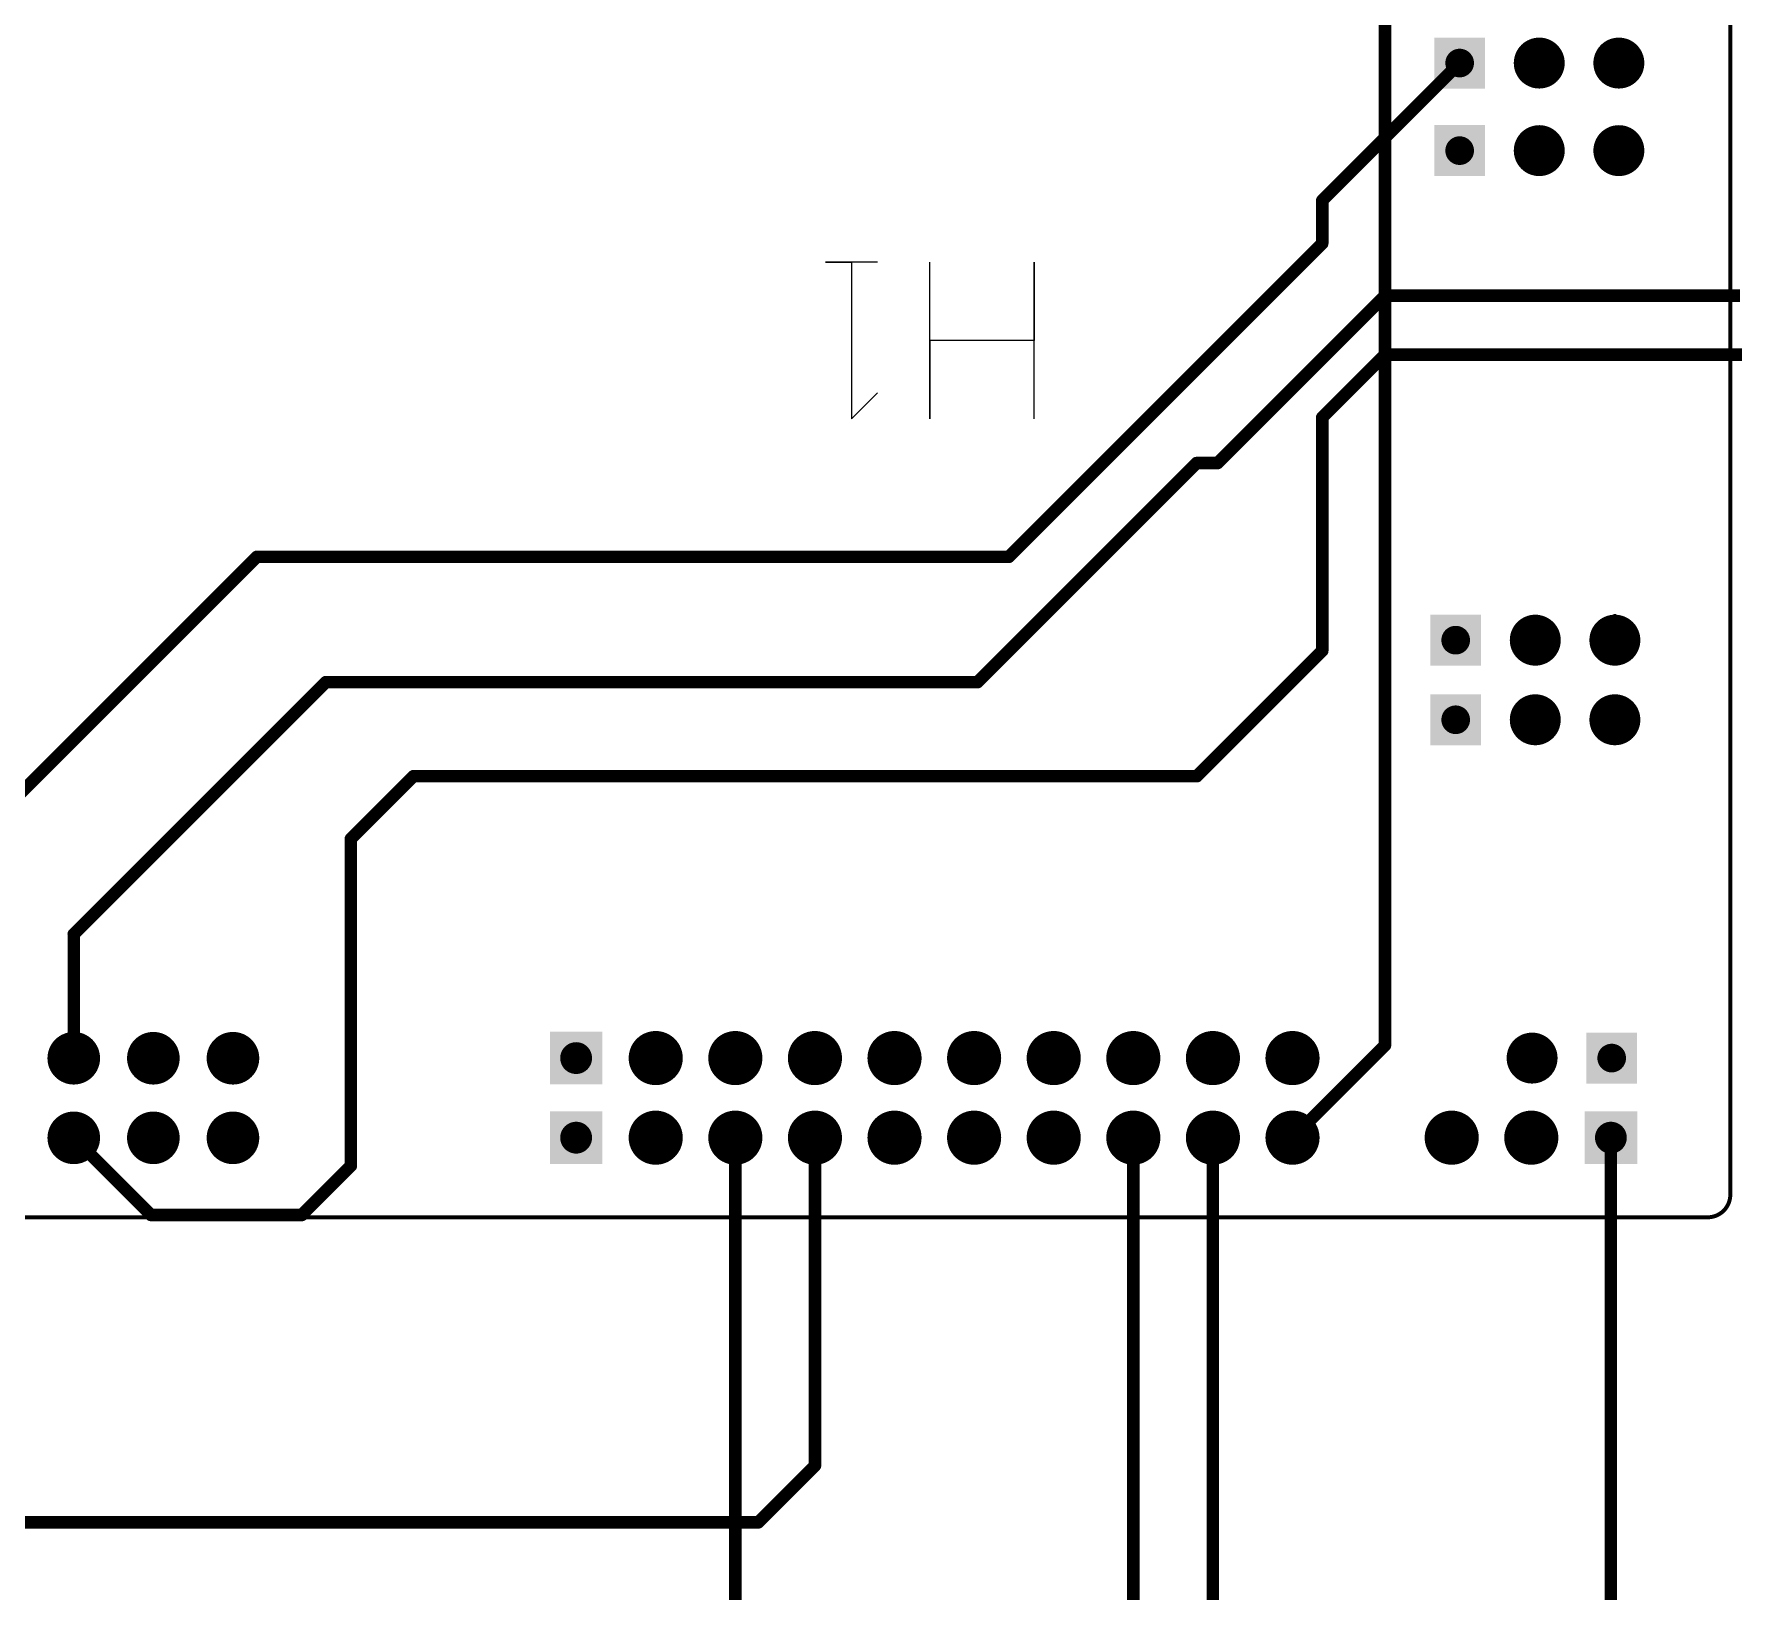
# Model space of a CAD drawing. Header units: millimetres. Extents: x 1.1 to 12.7, y 1.1 to 8.9.
# Drawn here: x 9.145 to 11.28, y 5.483 to 7.439 of the extents above; entities that cross this region are included whole.
import ezdxf

# ---------------------------------------------------------------- set-up
doc = ezdxf.new("R2010")
doc.units = ezdxf.units.MM
doc.header["$MEASUREMENT"] = 0
for name, color, linetype in [('BottomLayer', 5, 'Continuous'), ('BottomOverlay', 54, 'Continuous'), ('BottomSolder', 6, 'Continuous'), ('Mechanical29', 56, 'Continuous'), ('MultiLayer', 9, 'Continuous'), ('PadHoleLayer', 156, 'Continuous'), ('TopLayer', 1, 'Continuous'), ('TopSolder', 216, 'Continuous')]:
    doc.layers.add(name, color=color, linetype=linetype)

# ---------------------------------------------------------------- blocks, each defined once
blk = doc.blocks.new('HERCULES_36')
at = {"layer": 'BottomLayer'}
for points, const_width in [([(-1.7544, 0.8999, 1), (-1.7244, 0.8999, 1)], 0.03), ([(-1.6544, 0.8999, 1), (-1.6244, 0.8999, 1)], 0.03), ([(-1.4544, 0.8999, 1), (-1.4244, 0.8999, 1)], 0.03), ([(-1.3544, 0.8999, 1), (-1.3244, 0.8999, 1)], 0.03), ([(-1.2544, 0.8999, 1), (-1.2244, 0.8999, 1)], 0.03), ([(-1.1544, 0.8999, 1), (-1.1244, 0.8999, 1)], 0.03), ([(-1.0544, 0.8999, 1), (-1.0244, 0.8999, 1)], 0.03), ([(-0.9544, 0.8999, 1), (-0.9244, 0.8999, 1)], 0.03), ([(-0.8544, 0.8999, 1), (-0.8244, 0.8999, 1)], 0.03), ([(-0.7544, 0.8999, 1), (-0.7244, 0.8999, 1)], 0.03), ([(-0.6544, 0.8999, 1), (-0.6244, 0.8999, 1)], 0.03), ([(-0.1228, 0.9001, 1), (-0.0937, 0.9001, 1)], 0.029), ([(-0.0228, 0.9001, 1), (0.0063, 0.9001, 1)], 0.029), ([(0.0772, 0.9001, 1), (0.1063, 0.9001, 1)], 0.029), ([(-1.4409, 0.9049, 1), (-1.4379, 0.9049, 1)], 0.003), ([(-1.4409, 0.8999, 1), (-1.4379, 0.8999, 1)], 0.003), ([(-1.7544, 0.7999, 1), (-1.7264, 0.7999, 1)], 0.028), ([(-1.4544, 0.7999, 1), (-1.4244, 0.7999, 1)], 0.03), ([(-1.3544, 0.7999, 1), (-1.3244, 0.7999, 1)], 0.03), ([(-1.2544, 0.7999, 1), (-1.2244, 0.7999, 1)], 0.03), ([(-1.1544, 0.7999, 1), (-1.1244, 0.7999, 1)], 0.03), ([(-1.0544, 0.7999, 1), (-1.0244, 0.7999, 1)], 0.03), ([(-0.9544, 0.7999, 1), (-0.9244, 0.7999, 1)], 0.03), ([(-0.8544, 0.7999, 1), (-0.8244, 0.7999, 1)], 0.03), ([(-0.7544, 0.7999, 1), (-0.7244, 0.7999, 1)], 0.03), ([(-0.6544, 0.7999, 1), (-0.6244, 0.7999, 1)], 0.03), ([(-0.1228, 0.8001, 1), (-0.0937, 0.8001, 1)], 0.029), ([(-0.0228, 0.8001, 1), (0.0063, 0.8001, 1)], 0.029), ([(0.0772, 0.8001, 1), (0.1063, 0.8001, 1)], 0.029), ([(-0.7409, 0.8049, 1), (-0.7379, 0.8049, 1)], 0.003), ([(-0.7409, 0.7999, 1), (-0.7379, 0.7999, 1)], 0.003), ([(-0.7384, 0.8024, 1), (-0.7354, 0.8024, 1)], 0.003), ([(-0.7384, 0.8024, 1), (-0.7354, 0.8024, 1)], 0.003), ([(-1.8584, 0.3749, 1), (-1.8304, 0.3749, 1)], 0.028), ([(-1.7584, 0.3749, 1), (-1.7304, 0.3749, 1)], 0.028), ([(-1.8459, 0.3749, 1), (-1.8429, 0.3749, 1)], 0.003), ([(-1.8459, 0.3599, 1), (-1.8429, 0.3599, 1)], 0.003), ([(-1.8584, 0.2749, 1), (-1.8304, 0.2749, 1)], 0.028), ([(-1.7584, 0.2749, 1), (-1.7304, 0.2749, 1)], 0.028), ([(-1.8459, 0.2749, 1), (-1.8429, 0.2749, 1)], 0.003), ([(-1.8459, 0.2449, 1), (-1.8429, 0.2449, 1)], 0.003), ([(-1.8634, -0.3401, 1), (-1.8354, -0.3401, 1)], 0.028), ([(-1.7634, -0.3401, 1), (-1.7354, -0.3401, 1)], 0.028), ([(-1.8634, -0.4501, 1), (-1.8354, -0.4501, 1)], 0.028), ([(-1.7634, -0.4501, 1), (-1.7354, -0.4501, 1)], 0.028)]:
    blk.add_lwpolyline(points, format="xyb", close=True, dxfattribs=dict(at, const_width=const_width))
at = {"layer": 'BottomLayer', "const_width": 0.006}
for points in [[(-1.4394, 0.9049), (-1.4394, 0.8999)], [(-0.7369, 0.8024), (-0.7394, 0.8049)], [(-0.7369, 0.8024), (-0.7394, 0.7999)], [(-1.8444, 0.3749), (-1.8444, 0.3599)], [(-1.8444, 0.2749), (-1.8444, 0.2449)]]:
    blk.add_lwpolyline(points, dxfattribs=at)
at = {"layer": 'BottomLayer'}
for points in [[(-1.8685, 0.929), (-1.8685, 0.8709), (-1.8104, 0.929), (-1.8104, 0.8709)], [(-0.5104, 0.8709), (-0.5104, 0.929), (-0.5685, 0.8709), (-0.5685, 0.929)], [(-1.8124, 0.7719), (-1.8124, 0.8279), (-1.8684, 0.7719), (-1.8684, 0.8279)], [(-0.5104, 0.7709), (-0.5104, 0.829), (-0.5685, 0.7709), (-0.5685, 0.829)], [(-1.6164, 0.3469), (-1.6164, 0.4029), (-1.6724, 0.3469), (-1.6724, 0.4029)], [(-1.6164, 0.2469), (-1.6164, 0.3029), (-1.6724, 0.2469), (-1.6724, 0.3029)], [(-1.6214, -0.3681), (-1.6214, -0.3121), (-1.6774, -0.3681), (-1.6774, -0.3121)], [(-1.6214, -0.4781), (-1.6214, -0.4221), (-1.6774, -0.4781), (-1.6774, -0.4221)]]:
    blk.add_solid(points, dxfattribs=at)
at = {"layer": 'BottomOverlay', "const_width": 0.005}
blk.add_lwpolyline([(-1.9894, 0.9716, -0.414214), (-1.9611, 0.9999)], format="xyb", dxfattribs=at)
for points in [[(1.6823, 0.9999), (-1.9611, 0.9999)], [(-1.9894, 0.9716), (-1.9894, -0.9718)]]:
    blk.add_lwpolyline(points, dxfattribs=at)
at = {"layer": 'BottomOverlay', "const_width": 0.0025}
for points in [[(-1.9624, 0.9999, 1), (-1.9599, 0.9999, 1)], [(-1.9624, 0.9999, 1), (-1.9599, 0.9999, 1)], [(-1.9907, 0.9716, 1), (-1.9882, 0.9716, 1)], [(-1.9907, 0.9716, 1), (-1.9882, 0.9716, 1)]]:
    blk.add_lwpolyline(points, format="xyb", close=True, dxfattribs=at)
at = {"layer": 'BottomSolder'}
for points, const_width in [([(-1.7564, 0.8999, 1), (-1.7224, 0.8999, 1)], 0.034), ([(-1.6564, 0.8999, 1), (-1.6224, 0.8999, 1)], 0.034), ([(-1.4564, 0.8999, 1), (-1.4224, 0.8999, 1)], 0.034), ([(-1.3564, 0.8999, 1), (-1.3224, 0.8999, 1)], 0.034), ([(-1.2564, 0.8999, 1), (-1.2224, 0.8999, 1)], 0.034), ([(-1.1564, 0.8999, 1), (-1.1224, 0.8999, 1)], 0.034), ([(-1.0564, 0.8999, 1), (-1.0224, 0.8999, 1)], 0.034), ([(-0.9564, 0.8999, 1), (-0.9224, 0.8999, 1)], 0.034), ([(-0.8564, 0.8999, 1), (-0.8224, 0.8999, 1)], 0.034), ([(-0.7564, 0.8999, 1), (-0.7224, 0.8999, 1)], 0.034), ([(-0.6564, 0.8999, 1), (-0.6224, 0.8999, 1)], 0.034), ([(-0.1248, 0.9001, 1), (-0.0917, 0.9001, 1)], 0.033), ([(-0.0248, 0.9001, 1), (0.0083, 0.9001, 1)], 0.033), ([(0.0752, 0.9001, 1), (0.1083, 0.9001, 1)], 0.033), ([(-1.4564, 0.7999, 1), (-1.4224, 0.7999, 1)], 0.034), ([(-1.3564, 0.7999, 1), (-1.3224, 0.7999, 1)], 0.034), ([(-1.2564, 0.7999, 1), (-1.2224, 0.7999, 1)], 0.034), ([(-1.1564, 0.7999, 1), (-1.1224, 0.7999, 1)], 0.034), ([(-1.0564, 0.7999, 1), (-1.0224, 0.7999, 1)], 0.034), ([(-0.9564, 0.7999, 1), (-0.9224, 0.7999, 1)], 0.034), ([(-0.8564, 0.7999, 1), (-0.8224, 0.7999, 1)], 0.034), ([(-0.7564, 0.7999, 1), (-0.7224, 0.7999, 1)], 0.034), ([(-0.6564, 0.7999, 1), (-0.6224, 0.7999, 1)], 0.034), ([(-0.1248, 0.8001, 1), (-0.0917, 0.8001, 1)], 0.033), ([(-0.0248, 0.8001, 1), (0.0083, 0.8001, 1)], 0.033), ([(0.0752, 0.8001, 1), (0.1083, 0.8001, 1)], 0.033), ([(-1.7564, 0.7999, 1), (-1.7244, 0.7999, 1)], 0.032), ([(-1.8604, 0.3749, 1), (-1.8284, 0.3749, 1)], 0.032), ([(-1.7604, 0.3749, 1), (-1.7284, 0.3749, 1)], 0.032), ([(-1.8604, 0.2749, 1), (-1.8284, 0.2749, 1)], 0.032), ([(-1.7604, 0.2749, 1), (-1.7284, 0.2749, 1)], 0.032), ([(-1.8654, -0.3401, 1), (-1.8334, -0.3401, 1)], 0.032), ([(-1.7654, -0.3401, 1), (-1.7334, -0.3401, 1)], 0.032), ([(-1.8654, -0.4501, 1), (-1.8334, -0.4501, 1)], 0.032), ([(-1.7654, -0.4501, 1), (-1.7334, -0.4501, 1)], 0.032)]:
    blk.add_lwpolyline(points, format="xyb", close=True, dxfattribs=dict(at, const_width=const_width))
for points in [[(-1.8725, 0.933), (-1.8725, 0.8669), (-1.8064, 0.933), (-1.8064, 0.8669)], [(-0.5064, 0.8669), (-0.5064, 0.933), (-0.5725, 0.8669), (-0.5725, 0.933)], [(-0.5064, 0.7669), (-0.5064, 0.833), (-0.5725, 0.7669), (-0.5725, 0.833)], [(-1.8084, 0.7679), (-1.8084, 0.8319), (-1.8724, 0.7679), (-1.8724, 0.8319)], [(-1.6124, 0.3429), (-1.6124, 0.4069), (-1.6764, 0.3429), (-1.6764, 0.4069)], [(-1.6124, 0.2429), (-1.6124, 0.3069), (-1.6764, 0.2429), (-1.6764, 0.3069)], [(-1.6174, -0.3721), (-1.6174, -0.3081), (-1.6814, -0.3721), (-1.6814, -0.3081)], [(-1.6174, -0.4821), (-1.6174, -0.4181), (-1.6814, -0.4821), (-1.6814, -0.4181)]]:
    blk.add_solid(points, dxfattribs=at)
at = {"layer": 'Mechanical29'}
for p, q in [((-1.115, -0.0032), (-1.115, -0.2)), ((-0.9838, -0.1016), (-0.9838, -0.0032)), ((-0.9838, -0.0032), (-0.9838, -0.2)), ((-0.8854, -0.0032), (-0.9182, -0.036)), ((-0.8854, -0.2), (-0.8854, -0.0032)), ((-1.115, -0.2), (-1.115, -0.1016)), ((-1.115, -0.1016), (-0.9838, -0.1016)), ((-0.9182, -0.2), (-0.8526, -0.2)), ((-0.8526, -0.2), (-0.8854, -0.2))]:
    blk.add_line(p, q, dxfattribs=at)
at = {"layer": 'Mechanical29', "const_width": 0.005}
blk.add_lwpolyline([(-1.9894, 0.9716, -0.414214), (-1.9611, 0.9999)], format="xyb", dxfattribs=at)
for points in [[(1.6823, 0.9999), (-1.9611, 0.9999)], [(-1.9894, 0.9716), (-1.9894, -0.9718)]]:
    blk.add_lwpolyline(points, dxfattribs=at)
at = {"layer": 'Mechanical29', "const_width": 0.0025}
for points in [[(-1.9624, 0.9999, 1), (-1.9599, 0.9999, 1)], [(-1.9624, 0.9999, 1), (-1.9599, 0.9999, 1)], [(-1.9907, 0.9716, 1), (-1.9882, 0.9716, 1)], [(-1.9907, 0.9716, 1), (-1.9882, 0.9716, 1)]]:
    blk.add_lwpolyline(points, format="xyb", close=True, dxfattribs=at)
at = {"layer": 'MultiLayer', "const_width": 0.03}
for points in [[(-1.7544, 0.8999, 1), (-1.7244, 0.8999, 1)], [(-1.6544, 0.8999, 1), (-1.6244, 0.8999, 1)], [(-1.4544, 0.8999, 1), (-1.4244, 0.8999, 1)], [(-1.3544, 0.8999, 1), (-1.3244, 0.8999, 1)], [(-1.2544, 0.8999, 1), (-1.2244, 0.8999, 1)], [(-1.1544, 0.8999, 1), (-1.1244, 0.8999, 1)], [(-1.0544, 0.8999, 1), (-1.0244, 0.8999, 1)], [(-0.9544, 0.8999, 1), (-0.9244, 0.8999, 1)], [(-0.8544, 0.8999, 1), (-0.8244, 0.8999, 1)], [(-0.7544, 0.8999, 1), (-0.7244, 0.8999, 1)], [(-0.6544, 0.8999, 1), (-0.6244, 0.8999, 1)], [(-1.4544, 0.7999, 1), (-1.4244, 0.7999, 1)], [(-1.3544, 0.7999, 1), (-1.3244, 0.7999, 1)], [(-1.2544, 0.7999, 1), (-1.2244, 0.7999, 1)], [(-1.1544, 0.7999, 1), (-1.1244, 0.7999, 1)], [(-1.0544, 0.7999, 1), (-1.0244, 0.7999, 1)], [(-0.9544, 0.7999, 1), (-0.9244, 0.7999, 1)], [(-0.8544, 0.7999, 1), (-0.8244, 0.7999, 1)], [(-0.7544, 0.7999, 1), (-0.7244, 0.7999, 1)], [(-0.6544, 0.7999, 1), (-0.6244, 0.7999, 1)]]:
    blk.add_lwpolyline(points, format="xyb", close=True, dxfattribs=at)
at = {"layer": 'PadHoleLayer'}
for points, const_width in [([(-1.8494, 0.8999, 1), (-1.8294, 0.8999, 1)], 0.02), ([(-1.7494, 0.8999, 1), (-1.7294, 0.8999, 1)], 0.02), ([(-1.6494, 0.8999, 1), (-1.6294, 0.8999, 1)], 0.02), ([(-1.4494, 0.8999, 1), (-1.4294, 0.8999, 1)], 0.02), ([(-1.3494, 0.8999, 1), (-1.3294, 0.8999, 1)], 0.02), ([(-1.2494, 0.8999, 1), (-1.2294, 0.8999, 1)], 0.02), ([(-1.1494, 0.8999, 1), (-1.1294, 0.8999, 1)], 0.02), ([(-1.0494, 0.8999, 1), (-1.0294, 0.8999, 1)], 0.02), ([(-0.9494, 0.8999, 1), (-0.9294, 0.8999, 1)], 0.02), ([(-0.8494, 0.8999, 1), (-0.8294, 0.8999, 1)], 0.02), ([(-0.7494, 0.8999, 1), (-0.7294, 0.8999, 1)], 0.02), ([(-0.6494, 0.8999, 1), (-0.6294, 0.8999, 1)], 0.02), ([(-0.5494, 0.8999, 1), (-0.5294, 0.8999, 1)], 0.02), ([(-0.1183, 0.9001, 1), (-0.0983, 0.9001, 1)], 0.02), ([(-0.0183, 0.9001, 1), (0.0017, 0.9001, 1)], 0.02), ([(0.0817, 0.9001, 1), (0.1017, 0.9001, 1)], 0.02), ([(-1.8494, 0.7999, 1), (-1.8314, 0.7999, 1)], 0.018), ([(-1.7494, 0.7999, 1), (-1.7314, 0.7999, 1)], 0.018), ([(-1.4494, 0.7999, 1), (-1.4294, 0.7999, 1)], 0.02), ([(-1.3494, 0.7999, 1), (-1.3294, 0.7999, 1)], 0.02), ([(-1.2494, 0.7999, 1), (-1.2294, 0.7999, 1)], 0.02), ([(-1.1494, 0.7999, 1), (-1.1294, 0.7999, 1)], 0.02), ([(-1.0494, 0.7999, 1), (-1.0294, 0.7999, 1)], 0.02), ([(-0.9494, 0.7999, 1), (-0.9294, 0.7999, 1)], 0.02), ([(-0.8494, 0.7999, 1), (-0.8294, 0.7999, 1)], 0.02), ([(-0.7494, 0.7999, 1), (-0.7294, 0.7999, 1)], 0.02), ([(-0.6494, 0.7999, 1), (-0.6294, 0.7999, 1)], 0.02), ([(-0.5494, 0.7999, 1), (-0.5294, 0.7999, 1)], 0.02), ([(-0.1183, 0.8001, 1), (-0.0983, 0.8001, 1)], 0.02), ([(-0.0183, 0.8001, 1), (0.0017, 0.8001, 1)], 0.02), ([(0.0817, 0.8001, 1), (0.1017, 0.8001, 1)], 0.02), ([(-1.8534, 0.3749, 1), (-1.8354, 0.3749, 1)], 0.018), ([(-1.7534, 0.3749, 1), (-1.7354, 0.3749, 1)], 0.018), ([(-1.6534, 0.3749, 1), (-1.6354, 0.3749, 1)], 0.018), ([(-1.8534, 0.2749, 1), (-1.8354, 0.2749, 1)], 0.018), ([(-1.7534, 0.2749, 1), (-1.7354, 0.2749, 1)], 0.018), ([(-1.6534, 0.2749, 1), (-1.6354, 0.2749, 1)], 0.018), ([(-1.8584, -0.3401, 1), (-1.8404, -0.3401, 1)], 0.018), ([(-1.7584, -0.3401, 1), (-1.7404, -0.3401, 1)], 0.018), ([(-1.6584, -0.3401, 1), (-1.6404, -0.3401, 1)], 0.018), ([(-1.8584, -0.4501, 1), (-1.8404, -0.4501, 1)], 0.018), ([(-1.7584, -0.4501, 1), (-1.7404, -0.4501, 1)], 0.018), ([(-1.6584, -0.4501, 1), (-1.6404, -0.4501, 1)], 0.018)]:
    blk.add_lwpolyline(points, format="xyb", close=True, dxfattribs=dict(at, const_width=const_width))
at = {"layer": 'TopLayer'}
for points, const_width in [([(-1.7544, 0.8999, 1), (-1.7244, 0.8999, 1)], 0.03), ([(-1.6544, 0.8999, 1), (-1.6244, 0.8999, 1)], 0.03), ([(-1.4544, 0.8999, 1), (-1.4244, 0.8999, 1)], 0.03), ([(-1.3544, 0.8999, 1), (-1.3244, 0.8999, 1)], 0.03), ([(-1.2544, 0.8999, 1), (-1.2244, 0.8999, 1)], 0.03), ([(-1.1544, 0.8999, 1), (-1.1244, 0.8999, 1)], 0.03), ([(-1.0544, 0.8999, 1), (-1.0244, 0.8999, 1)], 0.03), ([(-0.9544, 0.8999, 1), (-0.9244, 0.8999, 1)], 0.03), ([(-0.8544, 0.8999, 1), (-0.8244, 0.8999, 1)], 0.03), ([(-0.7544, 0.8999, 1), (-0.7244, 0.8999, 1)], 0.03), ([(-0.6544, 0.8999, 1), (-0.6244, 0.8999, 1)], 0.03), ([(-0.1228, 0.9001, 1), (-0.0937, 0.9001, 1)], 0.029), ([(-0.0228, 0.9001, 1), (0.0063, 0.9001, 1)], 0.029), ([(0.0772, 0.9001, 1), (0.1063, 0.9001, 1)], 0.029), ([(-0.0098, 0.9001, 1), (-0.0068, 0.9001, 1)], 0.003), ([(-0.0098, 0.8861, 1), (-0.0068, 0.8861, 1)], 0.003), ([(-1.7544, 0.7999, 1), (-1.7264, 0.7999, 1)], 0.028), ([(-1.4544, 0.7999, 1), (-1.4244, 0.7999, 1)], 0.03), ([(-1.3544, 0.7999, 1), (-1.3244, 0.7999, 1)], 0.03), ([(-1.2544, 0.7999, 1), (-1.2244, 0.7999, 1)], 0.03), ([(-1.1544, 0.7999, 1), (-1.1244, 0.7999, 1)], 0.03), ([(-1.0544, 0.7999, 1), (-1.0244, 0.7999, 1)], 0.03), ([(-0.9544, 0.7999, 1), (-0.9244, 0.7999, 1)], 0.03), ([(-0.8544, 0.7999, 1), (-0.8244, 0.7999, 1)], 0.03), ([(-0.7544, 0.7999, 1), (-0.7244, 0.7999, 1)], 0.03), ([(-0.6544, 0.7999, 1), (-0.6244, 0.7999, 1)], 0.03), ([(-0.1228, 0.8001, 1), (-0.0937, 0.8001, 1)], 0.029), ([(-0.0228, 0.8001, 1), (0.0063, 0.8001, 1)], 0.029), ([(0.0772, 0.8001, 1), (0.1063, 0.8001, 1)], 0.029), ([(-1.7419, 0.7999, 1), (-1.7389, 0.7999, 1)], 0.003), ([(-1.7409, 0.8049, 1), (-1.7379, 0.8049, 1)], 0.003), ([(-1.7409, 0.7999, 1), (-1.7379, 0.7999, 1)], 0.003), ([(-1.7409, 0.7999, 1), (-1.7379, 0.7999, 1)], 0.003), ([(-1.1409, 0.7999, 1), (-1.1379, 0.7999, 1)], 0.003), ([(-1.1359, 0.8049, 1), (-1.1329, 0.8049, 1)], 0.003), ([(-0.6409, 0.7999, 1), (-0.6379, 0.7999, 1)], 0.003), ([(-0.6409, 0.7699, 1), (-0.6379, 0.7699, 1)], 0.003), ([(-1.8584, 0.3749, 1), (-1.8304, 0.3749, 1)], 0.028), ([(-1.7584, 0.3749, 1), (-1.7304, 0.3749, 1)], 0.028), ([(-1.8584, 0.2749, 1), (-1.8304, 0.2749, 1)], 0.028), ([(-1.7584, 0.2749, 1), (-1.7304, 0.2749, 1)], 0.028), ([(-1.8634, -0.3401, 1), (-1.8354, -0.3401, 1)], 0.028), ([(-1.7634, -0.3401, 1), (-1.7354, -0.3401, 1)], 0.028), ([(-1.8634, -0.4501, 1), (-1.8354, -0.4501, 1)], 0.028), ([(-1.7634, -0.4501, 1), (-1.7354, -0.4501, 1)], 0.028), ([(-1.6559, -0.4501, 1), (-1.6529, -0.4501, 1)], 0.003), ([(-1.6509, -0.4501, 1), (-1.6479, -0.4501, 1)], 0.003)]:
    blk.add_lwpolyline(points, format="xyb", close=True, dxfattribs=dict(at, const_width=const_width))
at = {"layer": 'TopLayer', "const_width": 0.006}
for points in [[(-0.0083, 0.9001), (-0.0083, 0.8861)], [(-1.7394, 0.7999), (-1.7404, 0.7999)], [(-1.7394, 0.8049), (-1.7394, 0.7999)], [(-1.1344, 0.8049), (-1.1394, 0.7999)], [(-0.6394, 0.7999), (-0.6394, 0.7699)], [(-1.6494, -0.4501), (-1.6544, -0.4501)]]:
    blk.add_lwpolyline(points, dxfattribs=at)
at = {"layer": 'TopLayer'}
for points in [[(-1.8685, 0.929), (-1.8685, 0.8709), (-1.8104, 0.929), (-1.8104, 0.8709)], [(-0.5104, 0.8709), (-0.5104, 0.929), (-0.5685, 0.8709), (-0.5685, 0.929)], [(-1.8124, 0.7719), (-1.8124, 0.8279), (-1.8684, 0.7719), (-1.8684, 0.8279)], [(-0.5104, 0.7709), (-0.5104, 0.829), (-0.5685, 0.7709), (-0.5685, 0.829)], [(-1.6164, 0.3469), (-1.6164, 0.4029), (-1.6724, 0.3469), (-1.6724, 0.4029)], [(-1.6164, 0.2469), (-1.6164, 0.3029), (-1.6724, 0.2469), (-1.6724, 0.3029)], [(-1.6214, -0.3681), (-1.6214, -0.3121), (-1.6774, -0.3681), (-1.6774, -0.3121)], [(-1.6214, -0.4781), (-1.6214, -0.4221), (-1.6774, -0.4781), (-1.6774, -0.4221)]]:
    blk.add_solid(points, dxfattribs=at)
at = {"layer": 'TopSolder'}
for points, const_width in [([(-1.7564, 0.8999, 1), (-1.7224, 0.8999, 1)], 0.034), ([(-1.6564, 0.8999, 1), (-1.6224, 0.8999, 1)], 0.034), ([(-1.4564, 0.8999, 1), (-1.4224, 0.8999, 1)], 0.034), ([(-1.3564, 0.8999, 1), (-1.3224, 0.8999, 1)], 0.034), ([(-1.2564, 0.8999, 1), (-1.2224, 0.8999, 1)], 0.034), ([(-1.1564, 0.8999, 1), (-1.1224, 0.8999, 1)], 0.034), ([(-1.0564, 0.8999, 1), (-1.0224, 0.8999, 1)], 0.034), ([(-0.9564, 0.8999, 1), (-0.9224, 0.8999, 1)], 0.034), ([(-0.8564, 0.8999, 1), (-0.8224, 0.8999, 1)], 0.034), ([(-0.7564, 0.8999, 1), (-0.7224, 0.8999, 1)], 0.034), ([(-0.6564, 0.8999, 1), (-0.6224, 0.8999, 1)], 0.034), ([(-0.1248, 0.9001, 1), (-0.0917, 0.9001, 1)], 0.033), ([(-0.0248, 0.9001, 1), (0.0083, 0.9001, 1)], 0.033), ([(0.0752, 0.9001, 1), (0.1083, 0.9001, 1)], 0.033), ([(-1.4564, 0.7999, 1), (-1.4224, 0.7999, 1)], 0.034), ([(-1.3564, 0.7999, 1), (-1.3224, 0.7999, 1)], 0.034), ([(-1.2564, 0.7999, 1), (-1.2224, 0.7999, 1)], 0.034), ([(-1.1564, 0.7999, 1), (-1.1224, 0.7999, 1)], 0.034), ([(-1.0564, 0.7999, 1), (-1.0224, 0.7999, 1)], 0.034), ([(-0.9564, 0.7999, 1), (-0.9224, 0.7999, 1)], 0.034), ([(-0.8564, 0.7999, 1), (-0.8224, 0.7999, 1)], 0.034), ([(-0.7564, 0.7999, 1), (-0.7224, 0.7999, 1)], 0.034), ([(-0.6564, 0.7999, 1), (-0.6224, 0.7999, 1)], 0.034), ([(-0.1248, 0.8001, 1), (-0.0917, 0.8001, 1)], 0.033), ([(-0.0248, 0.8001, 1), (0.0083, 0.8001, 1)], 0.033), ([(0.0752, 0.8001, 1), (0.1083, 0.8001, 1)], 0.033), ([(-1.7564, 0.7999, 1), (-1.7244, 0.7999, 1)], 0.032), ([(-1.8604, 0.3749, 1), (-1.8284, 0.3749, 1)], 0.032), ([(-1.7604, 0.3749, 1), (-1.7284, 0.3749, 1)], 0.032), ([(-1.8604, 0.2749, 1), (-1.8284, 0.2749, 1)], 0.032), ([(-1.7604, 0.2749, 1), (-1.7284, 0.2749, 1)], 0.032), ([(-1.8654, -0.3401, 1), (-1.8334, -0.3401, 1)], 0.032), ([(-1.7654, -0.3401, 1), (-1.7334, -0.3401, 1)], 0.032), ([(-1.8654, -0.4501, 1), (-1.8334, -0.4501, 1)], 0.032), ([(-1.7654, -0.4501, 1), (-1.7334, -0.4501, 1)], 0.032)]:
    blk.add_lwpolyline(points, format="xyb", close=True, dxfattribs=dict(at, const_width=const_width))
for points in [[(-1.8725, 0.933), (-1.8725, 0.8669), (-1.8064, 0.933), (-1.8064, 0.8669)], [(-0.5064, 0.8669), (-0.5064, 0.933), (-0.5725, 0.8669), (-0.5725, 0.933)], [(-0.5064, 0.7669), (-0.5064, 0.833), (-0.5725, 0.7669), (-0.5725, 0.833)], [(-1.8084, 0.7679), (-1.8084, 0.8319), (-1.8724, 0.7679), (-1.8724, 0.8319)], [(-1.6124, 0.3429), (-1.6124, 0.4069), (-1.6764, 0.3429), (-1.6764, 0.4069)], [(-1.6124, 0.2429), (-1.6124, 0.3069), (-1.6764, 0.2429), (-1.6764, 0.3069)], [(-1.6174, -0.3721), (-1.6174, -0.3081), (-1.6814, -0.3721), (-1.6814, -0.3081)], [(-1.6174, -0.4821), (-1.6174, -0.4181), (-1.6814, -0.4821), (-1.6814, -0.4181)]]:
    blk.add_solid(points, dxfattribs=at)

msp = doc.modelspace()

# ---------------------------------------------------------------- linework, layer by layer
at = {"layer": 'BottomLayer', "const_width": 0.0157}
for points in [[(10.8425, 6.1687), (10.8425, 7.4517)], [(10.7264, 6.0527), (10.8425, 6.1687)], [(10.0264, 5.297), (10.0264, 6.0527)], [(10.5264, 5.2289), (10.5264, 6.0527)], [(10.6264, 5.2277), (10.6264, 6.0527)]]:
    msp.add_lwpolyline(points, dxfattribs=at)
at = {"layer": 'BottomLayer', "const_width": 0.00787}
for points in [[(10.8386, 6.1687, 1), (10.8465, 6.1687, 1)], [(10.8386, 6.1687, 1), (10.8465, 6.1687, 1)], [(10.0225, 6.0527, 1), (10.0304, 6.0527, 1)], [(10.5225, 6.0527, 1), (10.5304, 6.0527, 1)], [(10.6225, 6.0527, 1), (10.6304, 6.0527, 1)], [(10.7225, 6.0527, 1), (10.7304, 6.0527, 1)]]:
    msp.add_lwpolyline(points, format="xyb", close=True, dxfattribs=at)
at = {"layer": 'TopLayer', "const_width": 0.0157}
for points in [[(10.7638, 7.23), (10.9364, 7.4027)], [(10.7638, 7.1761), (10.7638, 7.23)], [(10.3701, 6.7824), (10.7638, 7.1761)], [(10.6323, 6.9002), (10.8425, 7.1104)], [(10.8425, 7.1104), (11.2886, 7.1104)], [(10.7638, 6.9576), (10.8425, 7.0363)], [(10.8425, 7.0363), (11.3937, 7.0363)], [(10.7638, 6.6643), (10.7638, 6.9576)], [(10.3307, 6.6249), (10.6059, 6.9002)], [(10.6059, 6.9002), (10.6323, 6.9002)], [(9.0315, 6.3887), (9.4252, 6.7824)], [(9.4252, 6.7824), (10.3701, 6.7824)], [(10.6063, 6.5068), (10.7638, 6.6643)], [(9.1953, 6.3084), (9.5118, 6.6249)], [(9.5118, 6.6249), (10.3307, 6.6249)], [(9.5433, 6.4281), (9.622, 6.5068)], [(9.622, 6.5068), (10.6063, 6.5068)], [(9.5433, 6.0171), (9.5433, 6.4281)], [(9.1953, 6.1525), (9.1953, 6.3084)], [(9.1953, 6.0525), (9.2921, 5.9556)], [(10.1264, 5.6407), (10.1264, 6.0527)], [(11.1264, 5.1372), (11.1264, 6.0527)], [(9.4818, 5.9556), (9.5433, 6.0171)], [(9.2921, 5.9556), (9.4818, 5.9556)], [(10.0551, 5.5694), (10.1264, 5.6407)], [(8.724, 5.5694), (10.0551, 5.5694)]]:
    msp.add_lwpolyline(points, dxfattribs=at)
at = {"layer": 'TopLayer', "const_width": 0.00787}
for points in [[(10.9325, 7.4027, 1), (10.9404, 7.4027, 1)], [(10.7598, 7.23, 1), (10.7677, 7.23, 1)], [(10.7598, 7.23, 1), (10.7677, 7.23, 1)], [(10.7598, 7.1761, 1), (10.7677, 7.1761, 1)], [(10.7598, 7.1761, 1), (10.7677, 7.1761, 1)], [(10.8386, 7.1104, 1), (10.8465, 7.1104, 1)], [(10.8386, 7.1104, 1), (10.8465, 7.1104, 1)], [(10.8386, 7.0363, 1), (10.8465, 7.0363, 1)], [(10.8386, 7.0363, 1), (10.8465, 7.0363, 1)], [(10.7598, 6.9576, 1), (10.7677, 6.9576, 1)], [(10.7598, 6.9576, 1), (10.7677, 6.9576, 1)], [(10.602, 6.9002, 1), (10.6099, 6.9002, 1)], [(10.602, 6.9002, 1), (10.6099, 6.9002, 1)], [(10.6284, 6.9002, 1), (10.6362, 6.9002, 1)], [(10.6284, 6.9002, 1), (10.6362, 6.9002, 1)], [(9.4213, 6.7824, 1), (9.4291, 6.7824, 1)], [(9.4213, 6.7824, 1), (9.4291, 6.7824, 1)], [(10.3661, 6.7824, 1), (10.374, 6.7824, 1)], [(10.3661, 6.7824, 1), (10.374, 6.7824, 1)], [(10.7598, 6.6643, 1), (10.7677, 6.6643, 1)], [(10.7598, 6.6643, 1), (10.7677, 6.6643, 1)], [(9.5079, 6.6249, 1), (9.5158, 6.6249, 1)], [(9.5079, 6.6249, 1), (9.5158, 6.6249, 1)], [(10.3268, 6.6249, 1), (10.3346, 6.6249, 1)], [(10.3268, 6.6249, 1), (10.3346, 6.6249, 1)], [(9.6181, 6.5068, 1), (9.626, 6.5068, 1)], [(9.6181, 6.5068, 1), (9.626, 6.5068, 1)], [(10.6024, 6.5068, 1), (10.6102, 6.5068, 1)], [(10.6024, 6.5068, 1), (10.6102, 6.5068, 1)], [(9.5394, 6.4281, 1), (9.5472, 6.4281, 1)], [(9.5394, 6.4281, 1), (9.5472, 6.4281, 1)], [(9.1913, 6.3084, 1), (9.1992, 6.3084, 1)], [(9.1913, 6.3084, 1), (9.1992, 6.3084, 1)], [(9.1913, 6.1525, 1), (9.1992, 6.1525, 1)], [(9.1913, 6.0525, 1), (9.1992, 6.0525, 1)], [(10.1225, 6.0527, 1), (10.1304, 6.0527, 1)], [(11.1225, 6.0527, 1), (11.1304, 6.0527, 1)], [(9.5394, 6.0171, 1), (9.5472, 6.0171, 1)], [(9.5394, 6.0171, 1), (9.5472, 6.0171, 1)], [(9.2882, 5.9556, 1), (9.2961, 5.9556, 1)], [(9.2882, 5.9556, 1), (9.2961, 5.9556, 1)], [(9.4779, 5.9556, 1), (9.4858, 5.9556, 1)], [(9.4779, 5.9556, 1), (9.4858, 5.9556, 1)], [(10.1225, 5.6407, 1), (10.1304, 5.6407, 1)], [(10.1225, 5.6407, 1), (10.1304, 5.6407, 1)], [(10.0512, 5.5694, 1), (10.0591, 5.5694, 1)], [(10.0512, 5.5694, 1), (10.0591, 5.5694, 1)]]:
    msp.add_lwpolyline(points, format="xyb", close=True, dxfattribs=at)

# ---------------------------------------------------------------- block references
at = {"rotation": 180}
msp.add_blockref('HERCULES_36', (9.287, 6.9526), dxfattribs=at)

doc.saveas('drawing.dxf')
